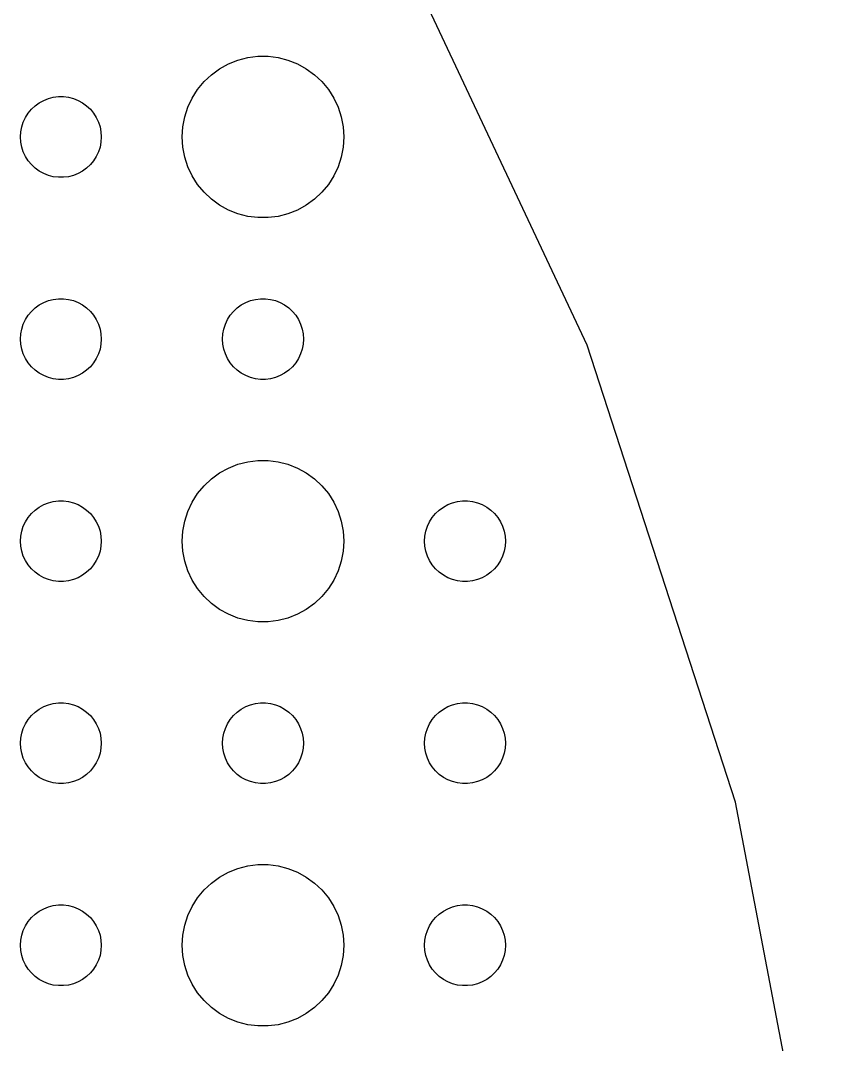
# Model space of a CAD drawing. Header units: metres. Extents: x -142 to 142, y -142 to 142.
# Drawn here: x 111 to 140.88, y 26.32 to 64.32 of the extents above; entities that cross this region are included whole.
import ezdxf

# ---------------------------------------------------------------- set-up
doc = ezdxf.new("R2010")
doc.units = ezdxf.units.M

msp = doc.modelspace()

# ---------------------------------------------------------------- linework, layer by layer
for p, q in [((132.028, 52.2737), (124.436, 68.409)), ((118.393, 62.533), (118.723, 62.7145)), ((118.723, 62.7145), (119.073, 62.8532)), ((119.073, 62.8532), (119.438, 62.9469)), ((119.438, 62.9469), (119.812, 62.9941)), ((119.812, 62.9941), (120.188, 62.9941)), ((120.188, 62.9941), (120.562, 62.9469)), ((120.562, 62.9469), (120.927, 62.8532)), ((120.927, 62.8532), (121.277, 62.7145)), ((121.277, 62.7145), (121.607, 62.533)), ((118.088, 62.3115), (118.393, 62.533)), ((121.607, 62.533), (121.912, 62.3115)), ((117.573, 61.7634), (117.813, 62.0536)), ((117.813, 62.0536), (118.088, 62.3115)), ((121.912, 62.3115), (122.187, 62.0536)), ((122.187, 62.0536), (122.427, 61.7634)), ((117.371, 61.4453), (117.573, 61.7634)), ((122.427, 61.7634), (122.629, 61.4453)), ((111.544, 61.1558), (111.696, 61.2665)), ((111.696, 61.2665), (111.861, 61.3572)), ((111.861, 61.3572), (112.036, 61.4266)), ((112.036, 61.4266), (112.219, 61.4734)), ((112.219, 61.4734), (112.406, 61.497)), ((112.406, 61.497), (112.594, 61.497)), ((112.594, 61.497), (112.781, 61.4734)), ((112.781, 61.4734), (112.964, 61.4266)), ((112.964, 61.4266), (113.139, 61.3572)), ((113.139, 61.3572), (113.304, 61.2665)), ((113.304, 61.2665), (113.456, 61.1558)), ((117.211, 61.1044), (117.371, 61.4453)), ((122.629, 61.4453), (122.789, 61.1044)), ((111.186, 60.7226), (111.286, 60.8817)), ((111.286, 60.8817), (111.407, 61.0268)), ((111.407, 61.0268), (111.544, 61.1558)), ((113.456, 61.1558), (113.593, 61.0268)), ((113.593, 61.0268), (113.714, 60.8817)), ((113.714, 60.8817), (113.814, 60.7226)), ((117.094, 60.7461), (117.211, 61.1044)), ((122.789, 61.1044), (122.906, 60.7461)), ((111.047, 60.373), (111.105, 60.5522)), ((111.105, 60.5522), (111.186, 60.7226)), ((113.814, 60.7226), (113.895, 60.5522)), ((113.895, 60.5522), (113.953, 60.373)), ((117.024, 60.376), (117.094, 60.7461)), ((122.906, 60.7461), (122.976, 60.376)), ((111, 60), (111.012, 60.188)), ((111.012, 60.188), (111.047, 60.373)), ((113.953, 60.373), (113.988, 60.188)), ((113.988, 60.188), (114, 60)), ((117, 60), (117.024, 60.376)), ((122.976, 60.376), (123, 60)), ((111.012, 59.812), (111, 60)), ((111.047, 59.627), (111.012, 59.812)), ((113.988, 59.812), (113.953, 59.627)), ((114, 60), (113.988, 59.812)), ((117.024, 59.624), (117, 60)), ((123, 60), (122.976, 59.624)), ((111.105, 59.4478), (111.047, 59.627)), ((111.186, 59.2774), (111.105, 59.4478)), ((113.895, 59.4478), (113.814, 59.2774)), ((113.953, 59.627), (113.895, 59.4478)), ((117.094, 59.2539), (117.024, 59.624)), ((122.976, 59.624), (122.906, 59.2539)), ((111.286, 59.1183), (111.186, 59.2774)), ((111.407, 58.9732), (111.286, 59.1183)), ((111.544, 58.8442), (111.407, 58.9732)), ((113.593, 58.9732), (113.456, 58.8442)), ((113.714, 59.1183), (113.593, 58.9732)), ((113.814, 59.2774), (113.714, 59.1183)), ((117.211, 58.8956), (117.094, 59.2539)), ((122.906, 59.2539), (122.789, 58.8956)), ((111.696, 58.7335), (111.544, 58.8442)), ((111.861, 58.6428), (111.696, 58.7335)), ((112.036, 58.5734), (111.861, 58.6428)), ((112.219, 58.5266), (112.036, 58.5734)), ((112.964, 58.5734), (112.781, 58.5266)), ((113.139, 58.6428), (112.964, 58.5734)), ((113.304, 58.7335), (113.139, 58.6428)), ((113.456, 58.8442), (113.304, 58.7335)), ((117.371, 58.5547), (117.211, 58.8956)), ((117.573, 58.2366), (117.371, 58.5547)), ((122.629, 58.5547), (122.427, 58.2366)), ((122.789, 58.8956), (122.629, 58.5547)), ((112.406, 58.503), (112.219, 58.5266)), ((112.594, 58.503), (112.406, 58.503)), ((112.781, 58.5266), (112.594, 58.503)), ((117.813, 57.9464), (117.573, 58.2366)), ((122.427, 58.2366), (122.187, 57.9464)), ((118.088, 57.6885), (117.813, 57.9464)), ((122.187, 57.9464), (121.912, 57.6885)), ((118.393, 57.467), (118.088, 57.6885)), ((118.723, 57.2855), (118.393, 57.467)), ((121.607, 57.467), (121.277, 57.2855)), ((121.912, 57.6885), (121.607, 57.467)), ((119.073, 57.1468), (118.723, 57.2855)), ((119.438, 57.0531), (119.073, 57.1468)), ((119.812, 57.0059), (119.438, 57.0531)), ((120.562, 57.0531), (120.188, 57.0059)), ((120.927, 57.1468), (120.562, 57.0531)), ((121.277, 57.2855), (120.927, 57.1468)), ((120.188, 57.0059), (119.812, 57.0059)), ((112.036, 53.9266), (112.219, 53.9734)), ((112.219, 53.9734), (112.406, 53.997)), ((112.406, 53.997), (112.594, 53.997)), ((112.594, 53.997), (112.781, 53.9734)), ((112.781, 53.9734), (112.964, 53.9266)), ((119.536, 53.9266), (119.719, 53.9734)), ((119.719, 53.9734), (119.906, 53.997)), ((119.906, 53.997), (120.094, 53.997)), ((120.094, 53.997), (120.281, 53.9734)), ((120.281, 53.9734), (120.464, 53.9266)), ((111.407, 53.5268), (111.544, 53.6558)), ((111.544, 53.6558), (111.696, 53.7665)), ((111.696, 53.7665), (111.861, 53.8572)), ((111.861, 53.8572), (112.036, 53.9266)), ((112.964, 53.9266), (113.139, 53.8572)), ((113.139, 53.8572), (113.304, 53.7665)), ((113.304, 53.7665), (113.456, 53.6558)), ((113.456, 53.6558), (113.593, 53.5268)), ((118.907, 53.5268), (119.044, 53.6558)), ((119.044, 53.6558), (119.196, 53.7665)), ((119.196, 53.7665), (119.361, 53.8572)), ((119.361, 53.8572), (119.536, 53.9266)), ((120.464, 53.9266), (120.639, 53.8572)), ((120.639, 53.8572), (120.804, 53.7665)), ((120.804, 53.7665), (120.956, 53.6558)), ((120.956, 53.6558), (121.093, 53.5268)), ((111.105, 53.0522), (111.186, 53.2226)), ((111.186, 53.2226), (111.286, 53.3817)), ((111.286, 53.3817), (111.407, 53.5268)), ((113.593, 53.5268), (113.714, 53.3817)), ((113.714, 53.3817), (113.814, 53.2226)), ((113.814, 53.2226), (113.895, 53.0522)), ((118.605, 53.0522), (118.686, 53.2226)), ((118.686, 53.2226), (118.786, 53.3817)), ((118.786, 53.3817), (118.907, 53.5268)), ((121.093, 53.5268), (121.214, 53.3817)), ((121.214, 53.3817), (121.314, 53.2226)), ((121.314, 53.2226), (121.395, 53.0522)), ((111.012, 52.688), (111.047, 52.873)), ((111.047, 52.873), (111.105, 53.0522)), ((113.895, 53.0522), (113.953, 52.873)), ((113.953, 52.873), (113.988, 52.688)), ((118.512, 52.688), (118.547, 52.873)), ((118.547, 52.873), (118.605, 53.0522)), ((121.395, 53.0522), (121.453, 52.873)), ((121.453, 52.873), (121.488, 52.688)), ((111, 52.5), (111.012, 52.688)), ((111.012, 52.312), (111, 52.5)), ((113.988, 52.688), (114, 52.5)), ((114, 52.5), (113.988, 52.312)), ((118.5, 52.5), (118.512, 52.688)), ((118.512, 52.312), (118.5, 52.5)), ((121.488, 52.688), (121.5, 52.5)), ((121.5, 52.5), (121.488, 52.312)), ((111.047, 52.127), (111.012, 52.312)), ((111.105, 51.9478), (111.047, 52.127)), ((113.953, 52.127), (113.895, 51.9478)), ((113.988, 52.312), (113.953, 52.127)), ((118.547, 52.127), (118.512, 52.312)), ((118.605, 51.9478), (118.547, 52.127)), ((121.453, 52.127), (121.395, 51.9478)), ((121.488, 52.312), (121.453, 52.127)), ((137.539, 35.314), (132.028, 52.2737)), ((111.186, 51.7774), (111.105, 51.9478)), ((111.286, 51.6183), (111.186, 51.7774)), ((113.814, 51.7774), (113.714, 51.6183)), ((113.895, 51.9478), (113.814, 51.7774)), ((118.686, 51.7774), (118.605, 51.9478)), ((118.786, 51.6183), (118.686, 51.7774)), ((121.314, 51.7774), (121.214, 51.6183)), ((121.395, 51.9478), (121.314, 51.7774)), ((111.407, 51.4732), (111.286, 51.6183)), ((111.544, 51.3442), (111.407, 51.4732)), ((111.696, 51.2335), (111.544, 51.3442)), ((113.456, 51.3442), (113.304, 51.2335)), ((113.593, 51.4732), (113.456, 51.3442)), ((113.714, 51.6183), (113.593, 51.4732)), ((118.907, 51.4732), (118.786, 51.6183)), ((119.044, 51.3442), (118.907, 51.4732)), ((119.196, 51.2335), (119.044, 51.3442)), ((120.956, 51.3442), (120.804, 51.2335)), ((121.093, 51.4732), (120.956, 51.3442)), ((121.214, 51.6183), (121.093, 51.4732)), ((111.861, 51.1428), (111.696, 51.2335)), ((112.036, 51.0734), (111.861, 51.1428)), ((112.219, 51.0266), (112.036, 51.0734)), ((112.406, 51.003), (112.219, 51.0266)), ((112.594, 51.003), (112.406, 51.003)), ((112.781, 51.0266), (112.594, 51.003)), ((112.964, 51.0734), (112.781, 51.0266)), ((113.139, 51.1428), (112.964, 51.0734)), ((113.304, 51.2335), (113.139, 51.1428)), ((119.361, 51.1428), (119.196, 51.2335)), ((119.536, 51.0734), (119.361, 51.1428)), ((119.719, 51.0266), (119.536, 51.0734)), ((119.906, 51.003), (119.719, 51.0266)), ((120.094, 51.003), (119.906, 51.003)), ((120.281, 51.0266), (120.094, 51.003)), ((120.464, 51.0734), (120.281, 51.0266)), ((120.639, 51.1428), (120.464, 51.0734)), ((120.804, 51.2335), (120.639, 51.1428)), ((119.073, 47.8532), (119.438, 47.9469)), ((119.438, 47.9469), (119.812, 47.9941)), ((119.812, 47.9941), (120.188, 47.9941)), ((120.188, 47.9941), (120.562, 47.9469)), ((120.562, 47.9469), (120.927, 47.8532)), ((118.088, 47.3115), (118.393, 47.533)), ((118.393, 47.533), (118.723, 47.7145)), ((118.723, 47.7145), (119.073, 47.8532)), ((120.927, 47.8532), (121.277, 47.7145)), ((121.277, 47.7145), (121.607, 47.533)), ((121.607, 47.533), (121.912, 47.3115)), ((117.813, 47.0536), (118.088, 47.3115)), ((121.912, 47.3115), (122.187, 47.0536)), ((117.371, 46.4453), (117.573, 46.7634)), ((117.573, 46.7634), (117.813, 47.0536)), ((122.187, 47.0536), (122.427, 46.7634)), ((122.427, 46.7634), (122.629, 46.4453)), ((111.861, 46.3572), (112.036, 46.4266)), ((112.036, 46.4266), (112.219, 46.4734)), ((112.219, 46.4734), (112.406, 46.497)), ((112.406, 46.497), (112.594, 46.497)), ((112.594, 46.497), (112.781, 46.4734)), ((112.781, 46.4734), (112.964, 46.4266)), ((112.964, 46.4266), (113.139, 46.3572)), ((117.211, 46.1044), (117.371, 46.4453)), ((122.629, 46.4453), (122.789, 46.1044)), ((126.861, 46.3572), (127.036, 46.4266)), ((127.036, 46.4266), (127.219, 46.4734)), ((127.219, 46.4734), (127.406, 46.497)), ((127.406, 46.497), (127.594, 46.497)), ((127.594, 46.497), (127.781, 46.4734)), ((127.781, 46.4734), (127.964, 46.4266)), ((127.964, 46.4266), (128.139, 46.3572)), ((111.286, 45.8817), (111.407, 46.0268)), ((111.407, 46.0268), (111.544, 46.1558)), ((111.544, 46.1558), (111.696, 46.2665)), ((111.696, 46.2665), (111.861, 46.3572)), ((113.139, 46.3572), (113.304, 46.2665)), ((113.304, 46.2665), (113.456, 46.1558)), ((113.456, 46.1558), (113.593, 46.0268)), ((113.593, 46.0268), (113.714, 45.8817)), ((117.094, 45.7461), (117.211, 46.1044)), ((122.789, 46.1044), (122.906, 45.7461)), ((126.286, 45.8817), (126.407, 46.0268)), ((126.407, 46.0268), (126.544, 46.1558)), ((126.544, 46.1558), (126.696, 46.2665)), ((126.696, 46.2665), (126.861, 46.3572)), ((128.139, 46.3572), (128.304, 46.2665)), ((128.304, 46.2665), (128.456, 46.1558)), ((128.456, 46.1558), (128.593, 46.0268)), ((128.593, 46.0268), (128.714, 45.8817)), ((111.105, 45.5522), (111.186, 45.7226)), ((111.186, 45.7226), (111.286, 45.8817)), ((113.714, 45.8817), (113.814, 45.7226)), ((113.814, 45.7226), (113.895, 45.5522)), ((117.024, 45.376), (117.094, 45.7461)), ((122.906, 45.7461), (122.976, 45.376)), ((126.105, 45.5522), (126.186, 45.7226)), ((126.186, 45.7226), (126.286, 45.8817)), ((128.714, 45.8817), (128.814, 45.7226)), ((128.814, 45.7226), (128.895, 45.5522)), ((111.012, 45.188), (111.047, 45.373)), ((111.047, 45.373), (111.105, 45.5522)), ((113.895, 45.5522), (113.953, 45.373)), ((113.953, 45.373), (113.988, 45.188)), ((117, 45), (117.024, 45.376)), ((122.976, 45.376), (123, 45)), ((126.012, 45.188), (126.047, 45.373)), ((126.047, 45.373), (126.105, 45.5522)), ((128.895, 45.5522), (128.953, 45.373)), ((128.953, 45.373), (128.988, 45.188)), ((111, 45), (111.012, 45.188)), ((111.012, 44.812), (111, 45)), ((113.988, 45.188), (114, 45)), ((114, 45), (113.988, 44.812)), ((117.024, 44.624), (117, 45)), ((123, 45), (122.976, 44.624)), ((126, 45), (126.012, 45.188)), ((126.012, 44.812), (126, 45)), ((128.988, 45.188), (129, 45)), ((129, 45), (128.988, 44.812)), ((111.047, 44.627), (111.012, 44.812)), ((111.105, 44.4478), (111.047, 44.627)), ((113.953, 44.627), (113.895, 44.4478)), ((113.988, 44.812), (113.953, 44.627)), ((117.094, 44.2539), (117.024, 44.624)), ((122.976, 44.624), (122.906, 44.2539)), ((126.047, 44.627), (126.012, 44.812)), ((126.105, 44.4478), (126.047, 44.627)), ((128.953, 44.627), (128.895, 44.4478)), ((128.988, 44.812), (128.953, 44.627)), ((111.186, 44.2774), (111.105, 44.4478)), ((111.286, 44.1183), (111.186, 44.2774)), ((111.407, 43.9732), (111.286, 44.1183)), ((113.714, 44.1183), (113.593, 43.9732)), ((113.814, 44.2774), (113.714, 44.1183)), ((113.895, 44.4478), (113.814, 44.2774)), ((117.211, 43.8956), (117.094, 44.2539)), ((122.906, 44.2539), (122.789, 43.8956)), ((126.186, 44.2774), (126.105, 44.4478)), ((126.286, 44.1183), (126.186, 44.2774)), ((126.407, 43.9732), (126.286, 44.1183)), ((128.714, 44.1183), (128.593, 43.9732)), ((128.814, 44.2774), (128.714, 44.1183)), ((128.895, 44.4478), (128.814, 44.2774)), ((111.544, 43.8442), (111.407, 43.9732)), ((111.696, 43.7335), (111.544, 43.8442)), ((111.861, 43.6428), (111.696, 43.7335)), ((113.304, 43.7335), (113.139, 43.6428)), ((113.456, 43.8442), (113.304, 43.7335)), ((113.593, 43.9732), (113.456, 43.8442)), ((117.371, 43.5547), (117.211, 43.8956)), ((122.789, 43.8956), (122.629, 43.5547)), ((126.544, 43.8442), (126.407, 43.9732)), ((126.696, 43.7335), (126.544, 43.8442)), ((126.861, 43.6428), (126.696, 43.7335)), ((128.304, 43.7335), (128.139, 43.6428)), ((128.456, 43.8442), (128.304, 43.7335)), ((128.593, 43.9732), (128.456, 43.8442)), ((112.036, 43.5734), (111.861, 43.6428)), ((112.219, 43.5266), (112.036, 43.5734)), ((112.406, 43.503), (112.219, 43.5266)), ((112.594, 43.503), (112.406, 43.503)), ((112.781, 43.5266), (112.594, 43.503)), ((112.964, 43.5734), (112.781, 43.5266)), ((113.139, 43.6428), (112.964, 43.5734)), ((117.573, 43.2366), (117.371, 43.5547)), ((122.629, 43.5547), (122.427, 43.2366)), ((127.036, 43.5734), (126.861, 43.6428)), ((127.219, 43.5266), (127.036, 43.5734)), ((127.406, 43.503), (127.219, 43.5266)), ((127.594, 43.503), (127.406, 43.503)), ((127.781, 43.5266), (127.594, 43.503)), ((127.964, 43.5734), (127.781, 43.5266)), ((128.139, 43.6428), (127.964, 43.5734)), ((117.813, 42.9464), (117.573, 43.2366)), ((122.427, 43.2366), (122.187, 42.9464)), ((118.088, 42.6885), (117.813, 42.9464)), ((118.393, 42.467), (118.088, 42.6885)), ((121.912, 42.6885), (121.607, 42.467)), ((122.187, 42.9464), (121.912, 42.6885)), ((118.723, 42.2855), (118.393, 42.467)), ((119.073, 42.1468), (118.723, 42.2855)), ((121.277, 42.2855), (120.927, 42.1468)), ((121.607, 42.467), (121.277, 42.2855)), ((119.438, 42.0531), (119.073, 42.1468)), ((119.812, 42.0059), (119.438, 42.0531)), ((120.188, 42.0059), (119.812, 42.0059)), ((120.562, 42.0531), (120.188, 42.0059)), ((120.927, 42.1468), (120.562, 42.0531)), ((111.544, 38.6558), (111.696, 38.7665)), ((111.696, 38.7665), (111.861, 38.8572)), ((111.861, 38.8572), (112.036, 38.9266)), ((112.036, 38.9266), (112.219, 38.9734)), ((112.219, 38.9734), (112.406, 38.997)), ((112.406, 38.997), (112.594, 38.997)), ((112.594, 38.997), (112.781, 38.9734)), ((112.781, 38.9734), (112.964, 38.9266)), ((112.964, 38.9266), (113.139, 38.8572)), ((113.139, 38.8572), (113.304, 38.7665)), ((113.304, 38.7665), (113.456, 38.6558)), ((119.044, 38.6558), (119.196, 38.7665)), ((119.196, 38.7665), (119.361, 38.8572)), ((119.361, 38.8572), (119.536, 38.9266)), ((119.536, 38.9266), (119.719, 38.9734)), ((119.719, 38.9734), (119.906, 38.997)), ((119.906, 38.997), (120.094, 38.997)), ((120.094, 38.997), (120.281, 38.9734)), ((120.281, 38.9734), (120.464, 38.9266)), ((120.464, 38.9266), (120.639, 38.8572)), ((120.639, 38.8572), (120.804, 38.7665)), ((120.804, 38.7665), (120.956, 38.6558)), ((126.544, 38.6558), (126.696, 38.7665)), ((126.696, 38.7665), (126.861, 38.8572)), ((126.861, 38.8572), (127.036, 38.9266)), ((127.036, 38.9266), (127.219, 38.9734)), ((127.219, 38.9734), (127.406, 38.997)), ((127.406, 38.997), (127.594, 38.997)), ((127.594, 38.997), (127.781, 38.9734)), ((127.781, 38.9734), (127.964, 38.9266)), ((127.964, 38.9266), (128.139, 38.8572)), ((128.139, 38.8572), (128.304, 38.7665)), ((128.304, 38.7665), (128.456, 38.6558)), ((111.286, 38.3817), (111.407, 38.5268)), ((111.407, 38.5268), (111.544, 38.6558)), ((113.456, 38.6558), (113.593, 38.5268)), ((113.593, 38.5268), (113.714, 38.3817)), ((118.786, 38.3817), (118.907, 38.5268)), ((118.907, 38.5268), (119.044, 38.6558)), ((120.956, 38.6558), (121.093, 38.5268)), ((121.093, 38.5268), (121.214, 38.3817)), ((126.286, 38.3817), (126.407, 38.5268)), ((126.407, 38.5268), (126.544, 38.6558)), ((128.456, 38.6558), (128.593, 38.5268)), ((128.593, 38.5268), (128.714, 38.3817)), ((111.047, 37.873), (111.105, 38.0522)), ((111.105, 38.0522), (111.186, 38.2226)), ((111.186, 38.2226), (111.286, 38.3817)), ((113.714, 38.3817), (113.814, 38.2226)), ((113.814, 38.2226), (113.895, 38.0522)), ((113.895, 38.0522), (113.953, 37.873)), ((118.547, 37.873), (118.605, 38.0522)), ((118.605, 38.0522), (118.686, 38.2226)), ((118.686, 38.2226), (118.786, 38.3817)), ((121.214, 38.3817), (121.314, 38.2226)), ((121.314, 38.2226), (121.395, 38.0522)), ((121.395, 38.0522), (121.453, 37.873)), ((126.047, 37.873), (126.105, 38.0522)), ((126.105, 38.0522), (126.186, 38.2226)), ((126.186, 38.2226), (126.286, 38.3817)), ((128.714, 38.3817), (128.814, 38.2226)), ((128.814, 38.2226), (128.895, 38.0522)), ((128.895, 38.0522), (128.953, 37.873)), ((111, 37.5), (111.012, 37.688)), ((111.012, 37.688), (111.047, 37.873)), ((113.953, 37.873), (113.988, 37.688)), ((113.988, 37.688), (114, 37.5)), ((118.5, 37.5), (118.512, 37.688)), ((118.512, 37.688), (118.547, 37.873)), ((121.453, 37.873), (121.488, 37.688)), ((121.488, 37.688), (121.5, 37.5)), ((126, 37.5), (126.012, 37.688)), ((126.012, 37.688), (126.047, 37.873)), ((128.953, 37.873), (128.988, 37.688)), ((128.988, 37.688), (129, 37.5)), ((111.012, 37.312), (111, 37.5)), ((111.047, 37.127), (111.012, 37.312)), ((113.988, 37.312), (113.953, 37.127)), ((114, 37.5), (113.988, 37.312)), ((118.512, 37.312), (118.5, 37.5)), ((118.547, 37.127), (118.512, 37.312)), ((121.488, 37.312), (121.453, 37.127)), ((121.5, 37.5), (121.488, 37.312)), ((126.012, 37.312), (126, 37.5)), ((126.047, 37.127), (126.012, 37.312)), ((128.988, 37.312), (128.953, 37.127)), ((129, 37.5), (128.988, 37.312)), ((111.105, 36.9478), (111.047, 37.127)), ((111.186, 36.7774), (111.105, 36.9478)), ((113.895, 36.9478), (113.814, 36.7774)), ((113.953, 37.127), (113.895, 36.9478)), ((118.605, 36.9478), (118.547, 37.127)), ((118.686, 36.7774), (118.605, 36.9478)), ((121.395, 36.9478), (121.314, 36.7774)), ((121.453, 37.127), (121.395, 36.9478)), ((126.105, 36.9478), (126.047, 37.127)), ((126.186, 36.7774), (126.105, 36.9478)), ((128.895, 36.9478), (128.814, 36.7774)), ((128.953, 37.127), (128.895, 36.9478)), ((111.286, 36.6183), (111.186, 36.7774)), ((111.407, 36.4732), (111.286, 36.6183)), ((113.714, 36.6183), (113.593, 36.4732)), ((113.814, 36.7774), (113.714, 36.6183)), ((118.786, 36.6183), (118.686, 36.7774)), ((118.907, 36.4732), (118.786, 36.6183)), ((121.214, 36.6183), (121.093, 36.4732)), ((121.314, 36.7774), (121.214, 36.6183)), ((126.286, 36.6183), (126.186, 36.7774)), ((126.407, 36.4732), (126.286, 36.6183)), ((128.714, 36.6183), (128.593, 36.4732)), ((128.814, 36.7774), (128.714, 36.6183)), ((111.544, 36.3442), (111.407, 36.4732)), ((111.696, 36.2335), (111.544, 36.3442)), ((111.861, 36.1428), (111.696, 36.2335)), ((112.036, 36.0734), (111.861, 36.1428)), ((113.139, 36.1428), (112.964, 36.0734)), ((113.304, 36.2335), (113.139, 36.1428)), ((113.456, 36.3442), (113.304, 36.2335)), ((113.593, 36.4732), (113.456, 36.3442)), ((119.044, 36.3442), (118.907, 36.4732)), ((119.196, 36.2335), (119.044, 36.3442)), ((119.361, 36.1428), (119.196, 36.2335)), ((119.536, 36.0734), (119.361, 36.1428)), ((120.639, 36.1428), (120.464, 36.0734)), ((120.804, 36.2335), (120.639, 36.1428)), ((120.956, 36.3442), (120.804, 36.2335)), ((121.093, 36.4732), (120.956, 36.3442)), ((126.544, 36.3442), (126.407, 36.4732)), ((126.696, 36.2335), (126.544, 36.3442)), ((126.861, 36.1428), (126.696, 36.2335)), ((127.036, 36.0734), (126.861, 36.1428)), ((128.139, 36.1428), (127.964, 36.0734)), ((128.304, 36.2335), (128.139, 36.1428)), ((128.456, 36.3442), (128.304, 36.2335)), ((128.593, 36.4732), (128.456, 36.3442)), ((112.219, 36.0266), (112.036, 36.0734)), ((112.406, 36.003), (112.219, 36.0266)), ((112.594, 36.003), (112.406, 36.003)), ((112.781, 36.0266), (112.594, 36.003)), ((112.964, 36.0734), (112.781, 36.0266)), ((119.719, 36.0266), (119.536, 36.0734)), ((119.906, 36.003), (119.719, 36.0266)), ((120.094, 36.003), (119.906, 36.003)), ((120.281, 36.0266), (120.094, 36.003)), ((120.464, 36.0734), (120.281, 36.0266)), ((127.219, 36.0266), (127.036, 36.0734)), ((127.406, 36.003), (127.219, 36.0266)), ((127.594, 36.003), (127.406, 36.003)), ((127.781, 36.0266), (127.594, 36.003)), ((127.964, 36.0734), (127.781, 36.0266)), ((140.88, 17.7973), (137.539, 35.314)), ((118.393, 32.533), (118.723, 32.7145)), ((118.723, 32.7145), (119.073, 32.8532)), ((119.073, 32.8532), (119.438, 32.9469)), ((119.438, 32.9469), (119.812, 32.9941)), ((119.812, 32.9941), (120.188, 32.9941)), ((120.188, 32.9941), (120.562, 32.9469)), ((120.562, 32.9469), (120.927, 32.8532)), ((120.927, 32.8532), (121.277, 32.7145)), ((121.277, 32.7145), (121.607, 32.533)), ((117.813, 32.0536), (118.088, 32.3115)), ((118.088, 32.3115), (118.393, 32.533)), ((121.607, 32.533), (121.912, 32.3115)), ((121.912, 32.3115), (122.187, 32.0536)), ((117.573, 31.7634), (117.813, 32.0536)), ((122.187, 32.0536), (122.427, 31.7634)), ((117.371, 31.4453), (117.573, 31.7634)), ((122.427, 31.7634), (122.629, 31.4453)), ((111.544, 31.1558), (111.696, 31.2665)), ((111.696, 31.2665), (111.861, 31.3572)), ((111.861, 31.3572), (112.036, 31.4266)), ((112.036, 31.4266), (112.219, 31.4734)), ((112.219, 31.4734), (112.406, 31.497)), ((112.406, 31.497), (112.594, 31.497)), ((112.594, 31.497), (112.781, 31.4734)), ((112.781, 31.4734), (112.964, 31.4266)), ((112.964, 31.4266), (113.139, 31.3572)), ((113.139, 31.3572), (113.304, 31.2665)), ((113.304, 31.2665), (113.456, 31.1558)), ((117.211, 31.1044), (117.371, 31.4453)), ((122.629, 31.4453), (122.789, 31.1044)), ((126.544, 31.1558), (126.696, 31.2665)), ((126.696, 31.2665), (126.861, 31.3572)), ((126.861, 31.3572), (127.036, 31.4266)), ((127.036, 31.4266), (127.219, 31.4734)), ((127.219, 31.4734), (127.406, 31.497)), ((127.406, 31.497), (127.594, 31.497)), ((127.594, 31.497), (127.781, 31.4734)), ((127.781, 31.4734), (127.964, 31.4266)), ((127.964, 31.4266), (128.139, 31.3572)), ((128.139, 31.3572), (128.304, 31.2665)), ((128.304, 31.2665), (128.456, 31.1558)), ((111.186, 30.7226), (111.286, 30.8817)), ((111.286, 30.8817), (111.407, 31.0268)), ((111.407, 31.0268), (111.544, 31.1558)), ((113.456, 31.1558), (113.593, 31.0268)), ((113.593, 31.0268), (113.714, 30.8817)), ((113.714, 30.8817), (113.814, 30.7226)), ((117.094, 30.7461), (117.211, 31.1044)), ((122.789, 31.1044), (122.906, 30.7461)), ((126.186, 30.7226), (126.286, 30.8817)), ((126.286, 30.8817), (126.407, 31.0268)), ((126.407, 31.0268), (126.544, 31.1558)), ((128.456, 31.1558), (128.593, 31.0268)), ((128.593, 31.0268), (128.714, 30.8817)), ((128.714, 30.8817), (128.814, 30.7226)), ((111.047, 30.373), (111.105, 30.5522)), ((111.105, 30.5522), (111.186, 30.7226)), ((113.814, 30.7226), (113.895, 30.5522)), ((113.895, 30.5522), (113.953, 30.373)), ((117.024, 30.376), (117.094, 30.7461)), ((122.906, 30.7461), (122.976, 30.376)), ((126.047, 30.373), (126.105, 30.5522)), ((126.105, 30.5522), (126.186, 30.7226)), ((128.814, 30.7226), (128.895, 30.5522)), ((128.895, 30.5522), (128.953, 30.373)), ((111, 30), (111.012, 30.188)), ((111.012, 30.188), (111.047, 30.373)), ((113.953, 30.373), (113.988, 30.188)), ((113.988, 30.188), (114, 30)), ((117, 30), (117.024, 30.376)), ((122.976, 30.376), (123, 30)), ((126, 30), (126.012, 30.188)), ((126.012, 30.188), (126.047, 30.373)), ((128.953, 30.373), (128.988, 30.188)), ((128.988, 30.188), (129, 30)), ((111.012, 29.812), (111, 30)), ((111.047, 29.627), (111.012, 29.812)), ((113.988, 29.812), (113.953, 29.627)), ((114, 30), (113.988, 29.812)), ((117.024, 29.624), (117, 30)), ((123, 30), (122.976, 29.624)), ((126.012, 29.812), (126, 30)), ((126.047, 29.627), (126.012, 29.812)), ((128.988, 29.812), (128.953, 29.627)), ((129, 30), (128.988, 29.812)), ((111.105, 29.4478), (111.047, 29.627)), ((111.186, 29.2774), (111.105, 29.4478)), ((111.286, 29.1183), (111.186, 29.2774)), ((113.814, 29.2774), (113.714, 29.1183)), ((113.895, 29.4478), (113.814, 29.2774)), ((113.953, 29.627), (113.895, 29.4478)), ((117.094, 29.2539), (117.024, 29.624)), ((122.976, 29.624), (122.906, 29.2539)), ((126.105, 29.4478), (126.047, 29.627)), ((126.186, 29.2774), (126.105, 29.4478)), ((126.286, 29.1183), (126.186, 29.2774)), ((128.814, 29.2774), (128.714, 29.1183)), ((128.895, 29.4478), (128.814, 29.2774)), ((128.953, 29.627), (128.895, 29.4478)), ((111.407, 28.9732), (111.286, 29.1183)), ((111.544, 28.8442), (111.407, 28.9732)), ((113.593, 28.9732), (113.456, 28.8442)), ((113.714, 29.1183), (113.593, 28.9732)), ((117.211, 28.8956), (117.094, 29.2539)), ((117.371, 28.5547), (117.211, 28.8956)), ((122.789, 28.8956), (122.629, 28.5547)), ((122.906, 29.2539), (122.789, 28.8956)), ((126.407, 28.9732), (126.286, 29.1183)), ((126.544, 28.8442), (126.407, 28.9732)), ((128.593, 28.9732), (128.456, 28.8442)), ((128.714, 29.1183), (128.593, 28.9732)), ((111.696, 28.7335), (111.544, 28.8442)), ((111.861, 28.6427), (111.696, 28.7335)), ((112.036, 28.5734), (111.861, 28.6427)), ((112.219, 28.5266), (112.036, 28.5734)), ((112.406, 28.503), (112.219, 28.5266)), ((112.781, 28.5266), (112.594, 28.503)), ((112.964, 28.5734), (112.781, 28.5266)), ((113.139, 28.6427), (112.964, 28.5734)), ((113.304, 28.7335), (113.139, 28.6427)), ((113.456, 28.8442), (113.304, 28.7335)), ((117.573, 28.2366), (117.371, 28.5547)), ((122.629, 28.5547), (122.427, 28.2366)), ((126.696, 28.7335), (126.544, 28.8442)), ((126.861, 28.6427), (126.696, 28.7335)), ((127.036, 28.5734), (126.861, 28.6427)), ((127.219, 28.5266), (127.036, 28.5734)), ((127.406, 28.503), (127.219, 28.5266)), ((127.781, 28.5266), (127.594, 28.503)), ((127.964, 28.5734), (127.781, 28.5266)), ((128.139, 28.6427), (127.964, 28.5734)), ((128.304, 28.7335), (128.139, 28.6427)), ((128.456, 28.8442), (128.304, 28.7335)), ((112.594, 28.503), (112.406, 28.503)), ((117.813, 27.9464), (117.573, 28.2366)), ((122.427, 28.2366), (122.187, 27.9464)), ((127.594, 28.503), (127.406, 28.503)), ((118.088, 27.6884), (117.813, 27.9464)), ((122.187, 27.9464), (121.912, 27.6884)), ((118.393, 27.467), (118.088, 27.6884)), ((118.723, 27.2855), (118.393, 27.467)), ((121.607, 27.467), (121.277, 27.2855)), ((121.912, 27.6884), (121.607, 27.467)), ((119.073, 27.1468), (118.723, 27.2855)), ((119.438, 27.0531), (119.073, 27.1468)), ((119.812, 27.0059), (119.438, 27.0531)), ((120.188, 27.0059), (119.812, 27.0059)), ((120.562, 27.0531), (120.188, 27.0059)), ((120.927, 27.1468), (120.562, 27.0531)), ((121.277, 27.2855), (120.927, 27.1468))]:
    msp.add_line(p, q)

doc.saveas('drawing.dxf')
